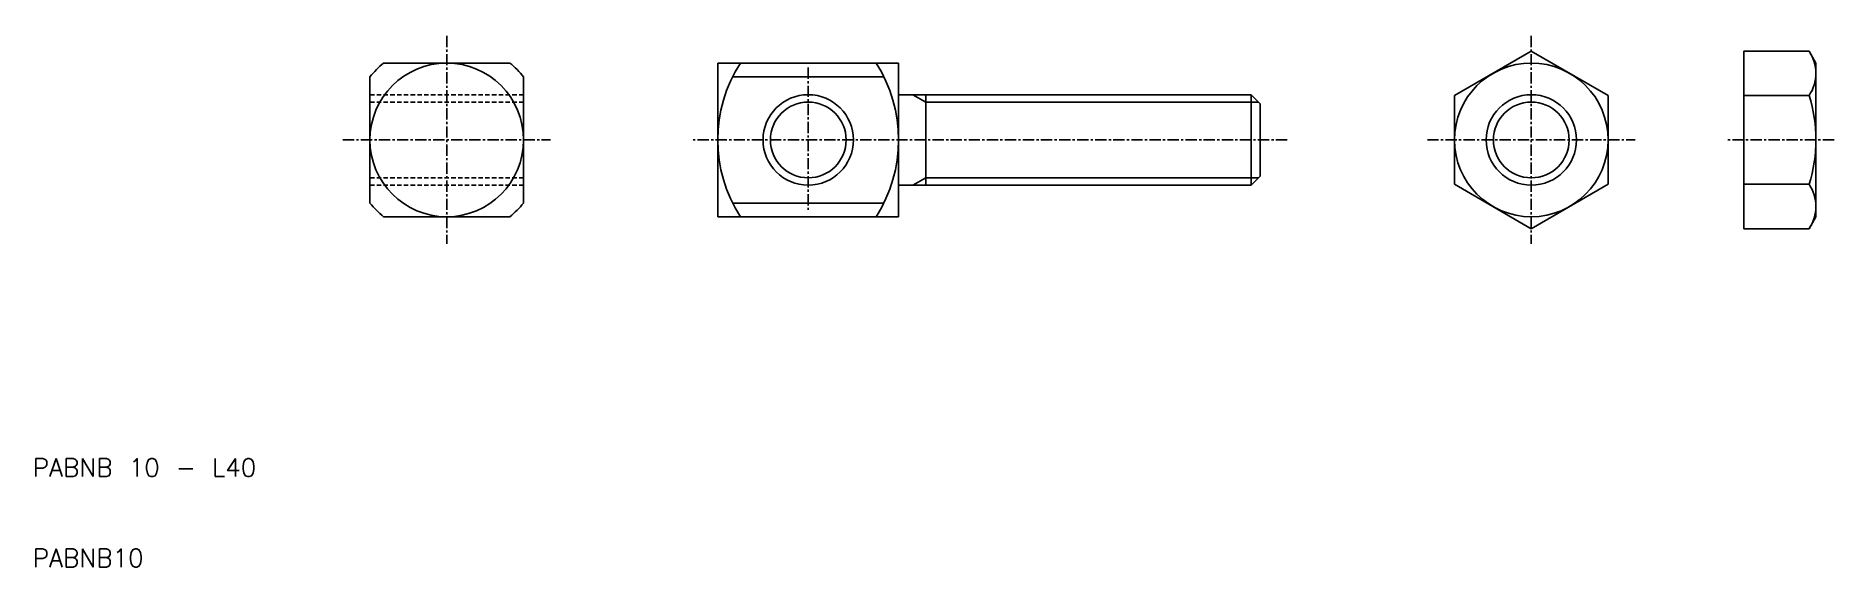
# Model space of a CAD drawing. Extents: x 10 to 209, y 10 to 69.
import ezdxf

# ---------------------------------------------------------------- set-up
doc = ezdxf.new("R2010")
doc.units = 0
doc.linetypes.add('CENTER', pattern=[2, 1.25, -0.25, 0.25, -0.25])
doc.linetypes.add('DASHED', pattern=[0.75, 0.5, -0.25])
doc.layers.get('0').update_dxf_attribs({"linetype": 'CONTINUOUS'})
doc.layers.add('CENTER', color=1, linetype='CENTER')
doc.styles.get("Standard").update_dxf_attribs({"font": 'txt.shx', "bigfont": 'bigfont.shx'})

msp = doc.modelspace()

# ---------------------------------------------------------------- linework, layer by layer
at = {"color": 7, "linetype": 'CONTINUOUS'}
for p, q in [((62.77, 65.74), (48.8, 65.74)), ((85.79, 48.74), (85.79, 65.74)), ((85.79, 65.74), (105.79, 65.74)), ((105.79, 65.74), (105.79, 48.74)), ((175.79, 67.05), (167.29, 62.14)), ((184.29, 62.14), (175.79, 67.05)), ((206.53, 67.05), (199.29, 67.05)), ((199.29, 47.42), (199.29, 67.05)), ((207.29, 65.74), (206.53, 67.05)), ((207.29, 48.74), (207.29, 65.74)), ((47.29, 64.22), (47.29, 50.26)), ((64.29, 50.26), (64.29, 64.22)), ((87.43, 64.22), (104.15, 64.22)), ((144.79, 62.24), (105.79, 62.24)), ((108.79, 52.24), (108.79, 62.24)), ((144.79, 62.24), (144.79, 52.24)), ((144.79, 62.24), (145.79, 61.24)), ((167.29, 62.14), (167.29, 52.33)), ((184.29, 52.33), (184.29, 62.14)), ((206.53, 62.14), (199.29, 62.14)), ((145.79, 53.24), (145.79, 61.24)), ((199.29, 57.24), (199.29, 57.24)), ((144.79, 52.24), (105.79, 52.24)), ((145.79, 53.24), (144.79, 52.24)), ((167.29, 52.33), (175.79, 47.42)), ((175.79, 47.42), (184.29, 52.33)), ((206.53, 52.33), (199.29, 52.33)), ((199.29, 52.33), (199.29, 52.33)), ((87.43, 50.26), (104.15, 50.26)), ((48.8, 48.74), (62.77, 48.74)), ((105.79, 48.74), (85.79, 48.74)), ((207.29, 48.74), (206.53, 47.42)), ((206.53, 47.42), (199.29, 47.42))]:
    msp.add_line(p, q, dxfattribs=at)
at = {"color": 3, "linetype": 'DASHED'}
for p, q in [((47.29, 62.24), (64.29, 62.24)), ((64.29, 61.43), (47.29, 61.43)), ((64.29, 53.05), (47.29, 53.05)), ((47.29, 52.24), (64.29, 52.24))]:
    msp.add_line(p, q, dxfattribs=at)
at = {"color": 3, "linetype": 'CONTINUOUS'}
for p, q in [((108.79, 61.43), (107.38, 62.24)), ((145.6, 61.43), (108.79, 61.43)), ((108.79, 53.05), (107.38, 52.24)), ((145.6, 53.05), (108.79, 53.05))]:
    msp.add_line(p, q, dxfattribs=at)
at = {"color": 7, "linetype": 'CONTINUOUS'}
for centre, radius in [((55.79, 57.24), 8.5), ((175.79, 57.24), 8.5), ((95.79, 57.24), 4.19), ((175.79, 57.24), 4.19)]:
    msp.add_circle(centre, radius, dxfattribs=at)
at = {"color": 3, "linetype": 'CONTINUOUS'}
for centre in [(95.79, 57.24), (175.79, 57.24)]:
    msp.add_circle(centre, 5, dxfattribs=at)
at = {"color": 7, "linetype": 'CONTINUOUS'}
for centre, radius, start, end in [((55.79, 57.24), 11, 129.4006, 140.5994), ((55.79, 57.24), 11, 39.4006, 50.5994), ((101.5, 57.24), 15.72, 147.2565, 212.7435), ((90.07, 57.24), 15.72, 327.2565, 32.7435), ((202.94, 64.6), 4.34, 325.5889, 34.411), ((191.05, 57.24), 16.24, 342.412, 17.588), ((202.94, 49.88), 4.34, 325.589, 34.4111), ((55.79, 57.24), 11, 219.4006, 230.5994), ((55.79, 57.24), 11, 309.4006, 320.5994)]:
    msp.add_arc(centre, radius, start, end, dxfattribs=at)
at = {"layer": 'CENTER', "color": 1, "linetype": 'CENTER'}
for p, q in [((55.79, 68.74), (55.79, 45.74)), ((175.79, 68.74), (175.79, 45.74)), ((95.79, 65.24), (95.79, 49.24)), ((44.29, 57.24), (67.29, 57.24)), ((148.79, 57.24), (82.79, 57.24)), ((164.29, 57.24), (187.29, 57.24)), ((209.29, 57.24), (197.29, 57.24))]:
    msp.add_line(p, q, dxfattribs=at)

# ---------------------------------------------------------------- texts
at = {"color": 7, "linetype": 'CONTINUOUS'}
for s, p in [('PABNB 10 - L40', (10, 20)), ('PABNB10', (10, 10))]:
    msp.add_text(s, height=2, dxfattribs=at).set_placement(p)

doc.saveas('drawing.dxf')
